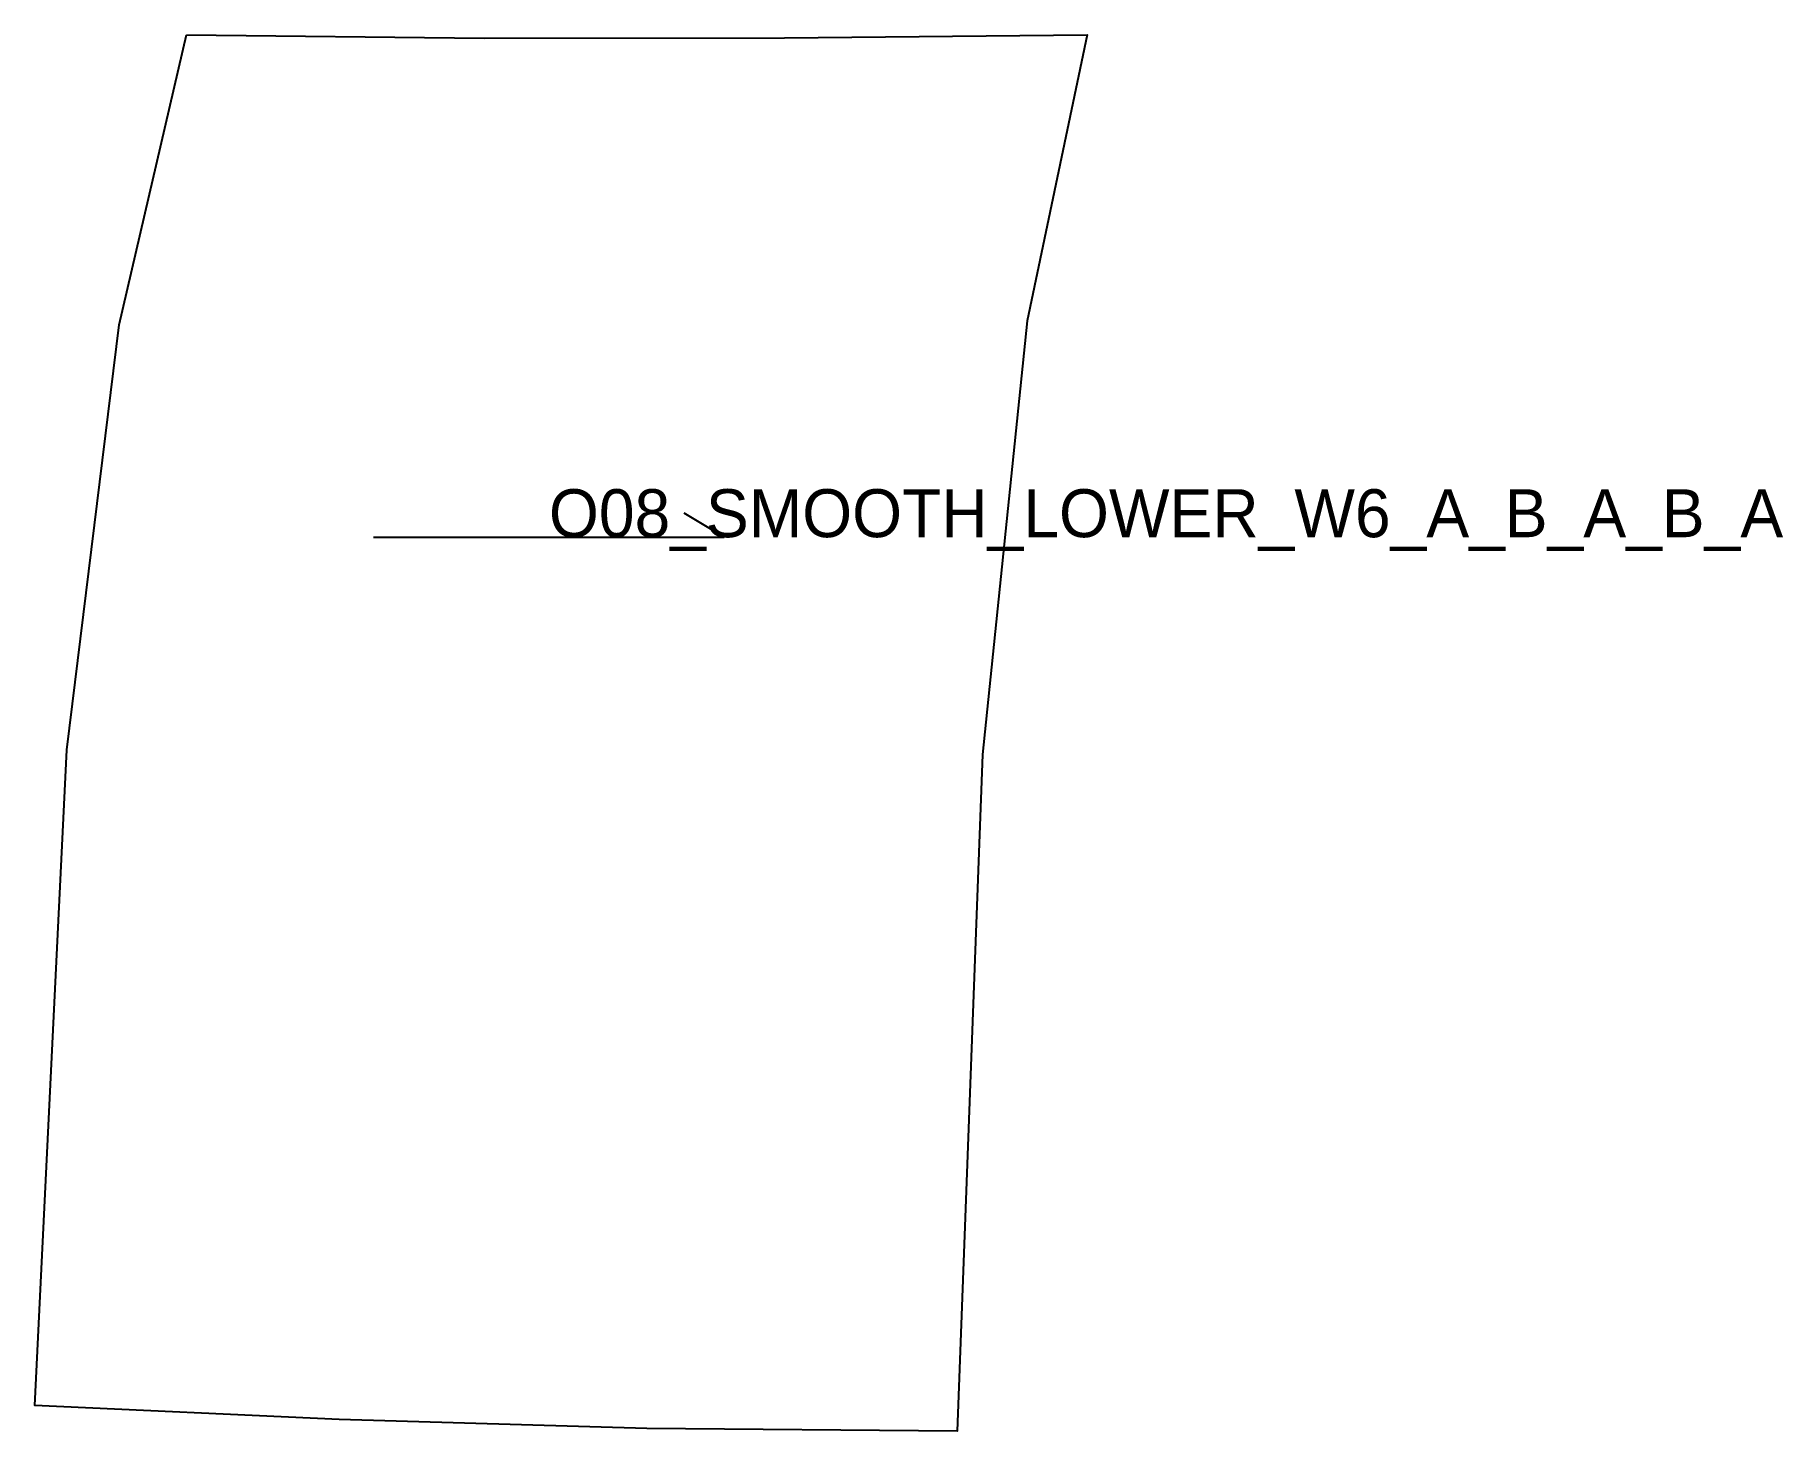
# Model space of a CAD drawing. Header units: millimetres. Extents: x -19 to 200, y -175 to 0.
import ezdxf

# ---------------------------------------------------------------- set-up
doc = ezdxf.new("R2010")
doc.units = ezdxf.units.MM
for name, color, linetype in [('CUT', 1, 'Continuous'), ('GRAIN', 3, 'Continuous'), ('LABEL', 7, 'Continuous'), ('SEW', 5, 'Continuous')]:
    doc.layers.add(name, color=color, linetype=linetype)

msp = doc.modelspace()

# ---------------------------------------------------------------- linework, layer by layer
at = {"layer": 'CUT'}
msp.add_lwpolyline([(0, 0), (37.21, -0.41), (74.75, -0.37), (112.58, 0), (105.1, -35.73), (99.5, -89.93), (96.33, -174.51), (57.52, -174.19), (19.07, -173.07), (-18.95, -171.31), (-14.98, -89.34), (-8.43, -36.22), (0, 0)], close=True, dxfattribs=at)
at = {"layer": 'GRAIN'}
for p, q in [((67.22, -62.78), (62.22, -59.78)), ((23.38, -62.78), (67.22, -62.78))]:
    msp.add_line(p, q, dxfattribs=at)
at = {"layer": 'SEW'}
msp.add_lwpolyline([(0, 0), (37.21, -0.41), (74.75, -0.37), (112.58, 0), (105.1, -35.73), (99.5, -89.93), (96.33, -174.51), (57.52, -174.19), (19.07, -173.07), (-18.95, -171.31), (-14.98, -89.34), (-8.43, -36.22)], close=True, dxfattribs=at)

# ---------------------------------------------------------------- texts
at = {"layer": 'LABEL'}
msp.add_text('O08_SMOOTH_LOWER_W6_A_B_A_B_A', height=6, dxfattribs=at).set_placement((45.3, -62.78))

doc.saveas('drawing.dxf')
